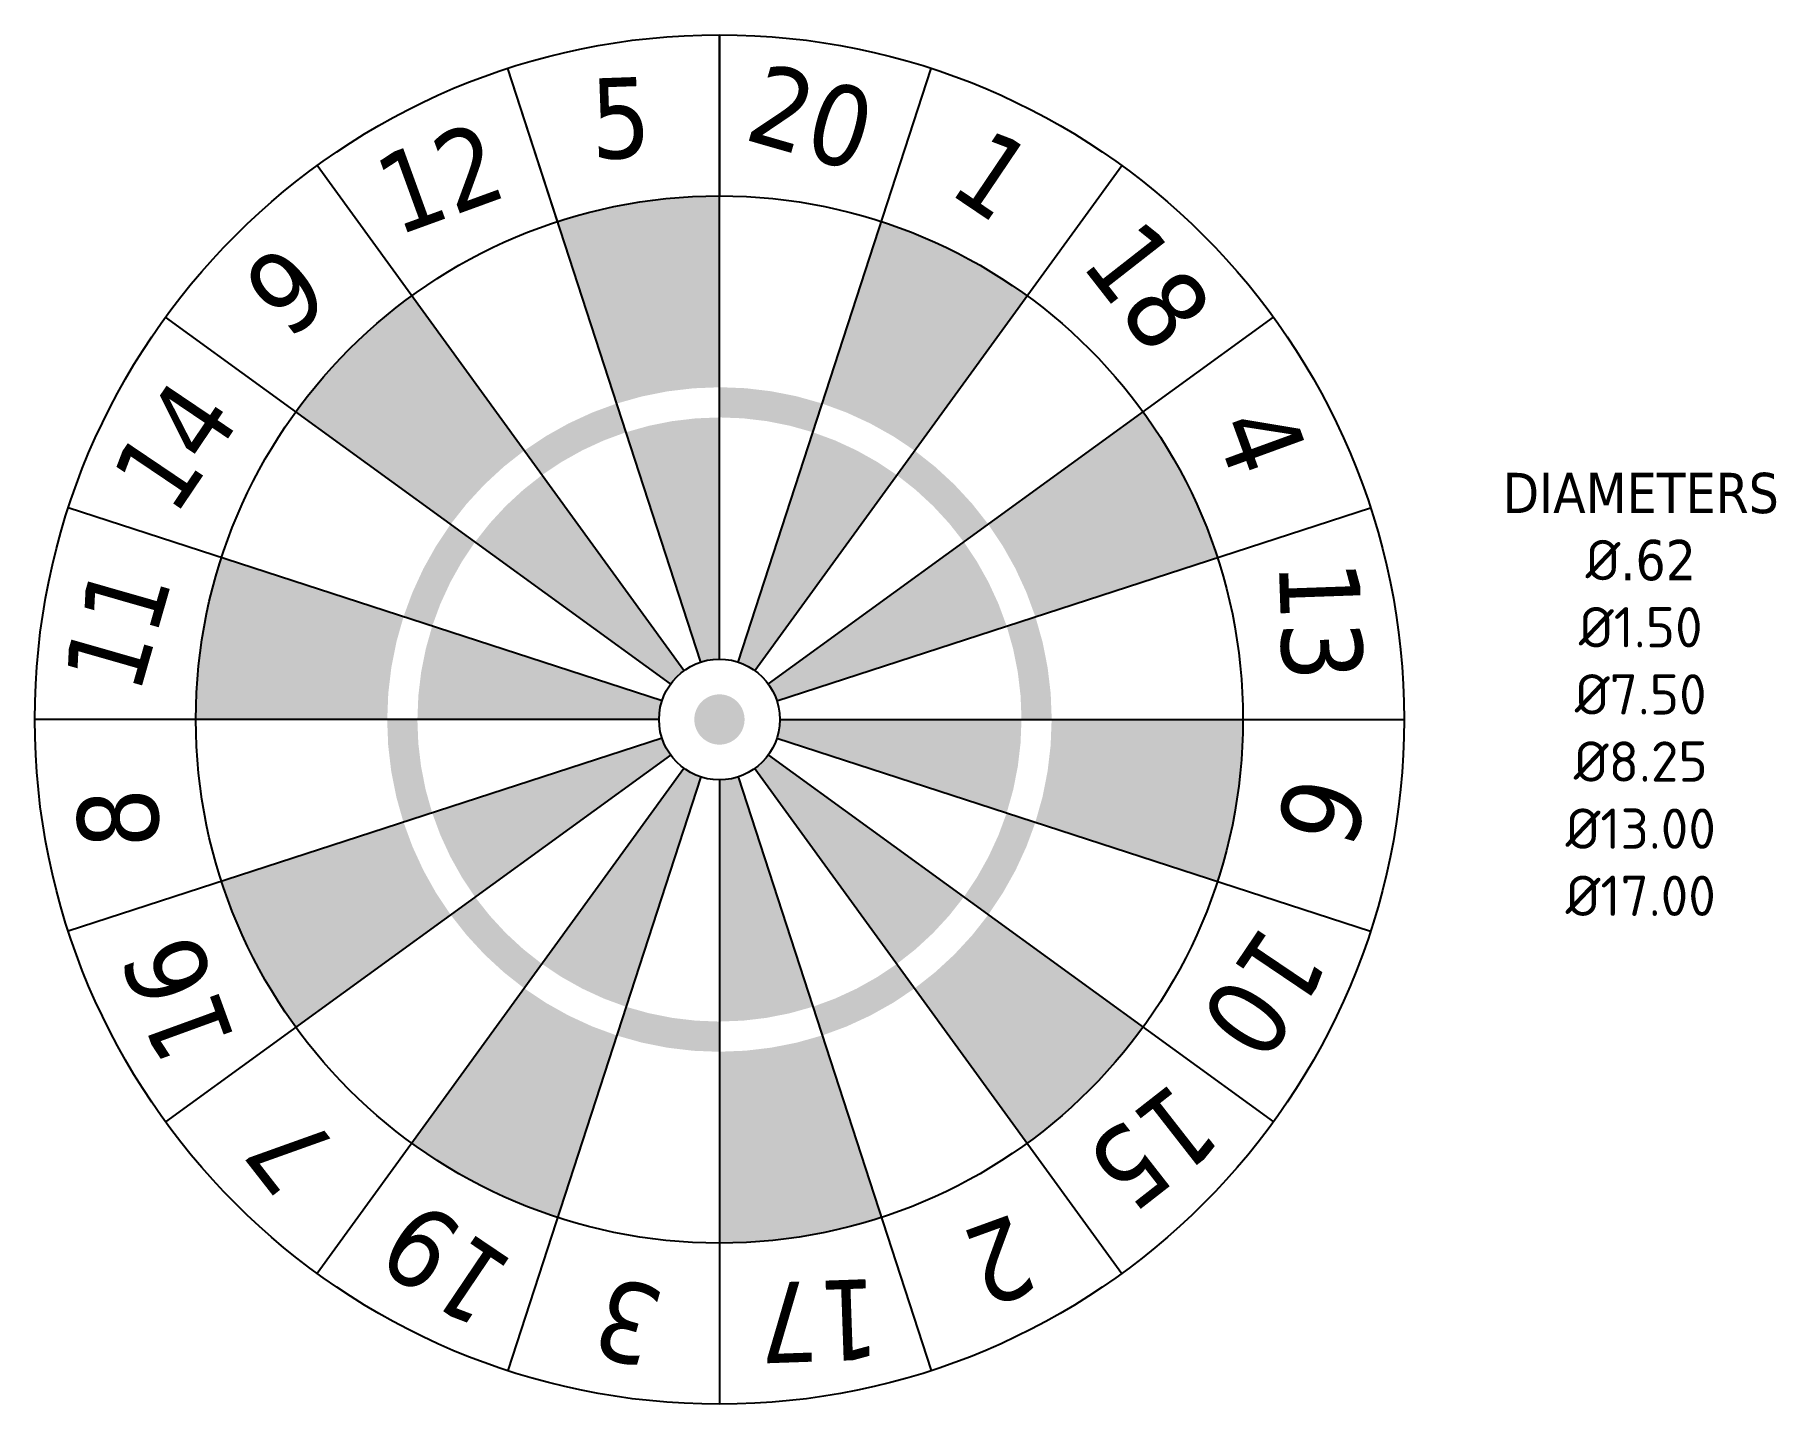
# Model space of a CAD drawing. Header units: inches. Extents: x 0 to 21.6, y 0 to 17.
import ezdxf
from ezdxf.enums import TextEntityAlignment as Align

# ---------------------------------------------------------------- set-up
doc = ezdxf.new("R2010")
doc.units = ezdxf.units.IN
doc.header["$MEASUREMENT"] = 0
doc.styles.add('TAHOMA.25', font='tahoma.ttf', dxfattribs={"height": 0.25})

msp = doc.modelspace()

# ---------------------------------------------------------------- linework, layer by layer
for p, q in [((8.5, 9.25), (8.5, 17)), ((8.5, 17), (8.5, 15)), ((8.268, 9.213), (5.873, 16.584)), ((6.491, 14.682), (5.873, 16.584)), ((8.732, 9.213), (11.127, 16.584)), ((8.059, 9.107), (3.504, 15.377)), ((8.941, 9.107), (13.496, 15.377)), ((7.893, 8.941), (1.623, 13.496)), ((9.107, 8.941), (15.377, 13.496)), ((7.787, 8.732), (0.416, 11.127)), ((9.213, 8.732), (16.584, 11.127)), ((7.75, 8.5), (0, 8.5)), ((9.25, 8.5), (17, 8.5)), ((7.787, 8.268), (0.416, 5.873)), ((9.213, 8.268), (16.584, 5.873)), ((7.893, 8.059), (1.623, 3.504)), ((9.107, 8.059), (15.377, 3.504)), ((8.059, 7.893), (3.504, 1.623)), ((8.268, 7.787), (5.873, 0.416)), ((8.732, 7.787), (11.127, 0.416)), ((8.941, 7.893), (13.496, 1.623)), ((8.5, 7.75), (8.5, 0))]:
    msp.add_line(p, q)
for points, const_width in [([(8.5, 13.812, 0.078702), (6.858, 13.552)], 2.375), ([(11.623, 12.798, 0.078702), (10.142, 13.552)], 2.375), ([(5.377, 12.798, 0.078702), (4.202, 11.623, 0.078702)], 2.375), ([(13.552, 10.142, 0.078702), (12.798, 11.623)], 2.375), ([(9.717, 12.245, 0.078702), (8.5, 12.438)], 0.375), ([(7.283, 12.245, 0.078702), (6.186, 11.686)], 0.375), ([(8.5, 10.75, 0.078702), (7.805, 10.64, 0.078702)], 3), ([(9.823, 10.32, 0.078702), (9.195, 10.64)], 3), ([(7.177, 10.32, 0.078702), (6.68, 9.823)], 3), ([(11.686, 10.814, 0.078702), (10.814, 11.686)], 0.375), ([(3.448, 10.142, 0.078702), (3.188, 8.5)], 2.375), ([(10.64, 9.195, 0.078702), (10.32, 9.823)], 3), ([(5.314, 10.814, 0.078702), (4.755, 9.717)], 0.375), ([(6.36, 9.195, 0.078702), (6.25, 8.5)], 3), ([(10.64, 7.805, 0.078702), (10.75, 8.5)], 3), ([(12.438, 8.5, 0.078702), (12.245, 9.717)], 0.375), ([(13.552, 6.858, 0.078702), (13.812, 8.5)], 2.375), ([(6.36, 7.805, 0.078702), (6.68, 7.177)], 3), ([(4.562, 8.5, 0.078702), (4.755, 7.283)], 0.375), ([(9.823, 6.68, 0.078702), (10.32, 7.177)], 3), ([(3.448, 6.858, 0.078702), (4.202, 5.377)], 2.375), ([(7.177, 6.68, 0.078702), (7.805, 6.36)], 3), ([(8.5, 6.25, 0.078702), (9.195, 6.36)], 3), ([(11.686, 6.186, 0.078702), (12.245, 7.283)], 0.375), ([(11.623, 4.202, 0.078702), (12.798, 5.377)], 2.375), ([(5.314, 6.186, 0.078702), (6.186, 5.314, 0.078702)], 0.375), ([(9.717, 4.755, 0.078702), (10.814, 5.314)], 0.375), ([(5.377, 4.202, 0.078702), (6.858, 3.448)], 2.375), ([(7.283, 4.755, 0.078702), (8.5, 4.562)], 0.375), ([(8.5, 3.188, 0.078702), (10.142, 3.448)], 2.375)]:
    msp.add_lwpolyline(points, format="xyb", dxfattribs=dict(const_width=const_width))
at = {"const_width": 0.312}
msp.add_lwpolyline([(8.344, 8.5, 1), (8.656, 8.5, 1)], format="xyb", close=True, dxfattribs=at)
for radius in [8.5, 6.5, 0.75]:
    msp.add_circle((8.5, 8.5), radius)

# ---------------------------------------------------------------- texts
at = {"style": 'TAHOMA.25'}
for s, rotation, p in [('5', 2, (7.291, 15.47)), ('20', 344, (9.504, 15.502)), ('12', 20, (5.196, 14.755)), ('1', 326, (11.619, 14.85)), ('18', 308, (13.428, 13.575)), ('9', 38, (3.425, 13.428)), ('14', 56, (2.15, 11.619)), ('4', 290, (14.755, 11.804)), ('11', 74, (1.498, 9.504)), ('13', 272, (15.47, 9.709)), ('8', 92, (1.53, 7.291)), ('6', 254, (15.502, 7.496)), ('10', 236, (14.85, 5.381)), ('16', 110, (2.245, 5.196)), ('15', 218, (13.575, 3.572)), ('7', 128, (3.572, 3.425)), ('19', 146, (5.381, 2.15)), ('2', 200, (11.804, 2.245)), ('3', 164, (7.496, 1.498)), ('17', 182, (9.709, 1.53))]:
    msp.add_text(s, height=1, rotation=rotation, dxfattribs=at).set_placement(p, align=Align.CENTER)
at = {"insert": (19.938, 8.812), "char_height": 0.5, "width": 5.625, "attachment_point": 5, "style": 'TAHOMA.25'}
msp.add_mtext('\\pxqc;DIAMETERS\\P{\\fISOCPEUR|b0|i0|c0|p34;%%C}.62\\P{\\fISOCPEUR|b0|i0|c0|p34;%%C1.50\\P%%C7.50\\P%%C8.25\\P%%C13.00\\P%%C17.00}', dxfattribs=at)

doc.saveas('drawing.dxf')
